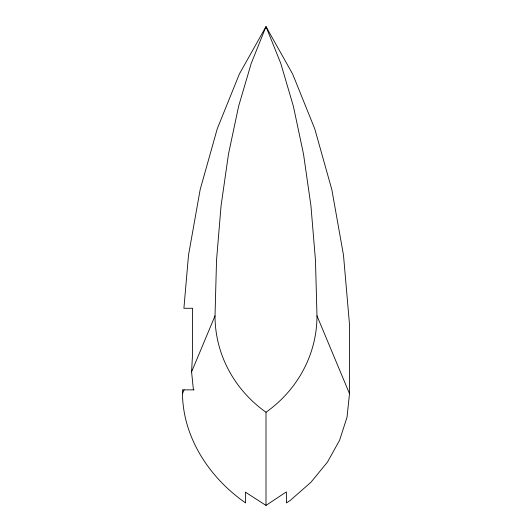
<?xml version="1.0" encoding="UTF-8"?>
<svg xmlns="http://www.w3.org/2000/svg" width="532" height="532" viewBox="0 0 532 532"><rect width="100%" height="100%" fill="white"/><g stroke="black" fill="none" stroke-linecap="round" stroke-linejoin="round"><path stroke-width="0.8" d="M245.604 492.186L245.604 502.913C208.83 477.443 181.492 435.715 182.496 389.856L194.12 389.856M193.422 389.856L191.587 371.915L215.014 315.835L216.537 260.181L221.059 205.851L228.474 154.147L238.609 106.294L251.217 63.441L266 26.6L292.627 74.008L314.751 128.797L331.842 189.658L343.492 255.147L349.431 323.702L349.511 393.68L347.024 417.221L339.615 440.21L327.473 462.082L310.874 482.325L290.219 500.452L286.396 502.913L286.396 491.874L266 505.4L245.604 492.273M191.587 371.915L192.537 354.285L192.591 308.281L183.906 308.281L188.508 255.147L200.158 189.658L217.249 128.797L239.373 74.008L266 26.6L280.783 63.441L293.391 106.294L303.526 154.147L310.941 205.851L315.463 260.181L316.986 315.835L349.511 393.68M182.489 393.68L184.085 389.856M215.014 315.835A127.461 120.511 0 0 0 266 412.247L266 505.4M316.986 315.835A127.461 120.511 0 0 1 266 412.247"/></g></svg>
